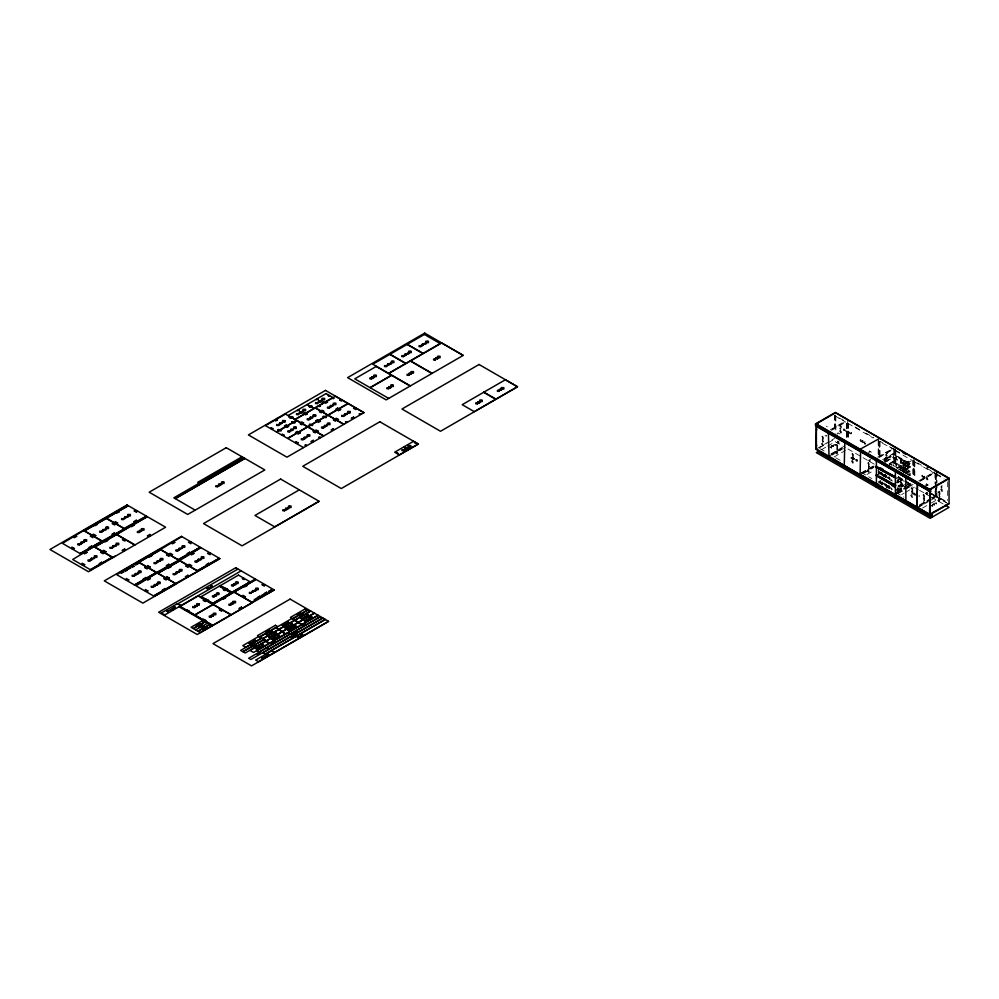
<?xml version="1.0" encoding="UTF-8"?>
<svg xmlns="http://www.w3.org/2000/svg" width="999" height="999" viewBox="0 0 999 999"><rect width="100%" height="100%" fill="white"/><g stroke="black" fill="none" stroke-linecap="round" stroke-linejoin="round"><path stroke-width="0.75" stroke-dasharray="5 3.75" d="M903.496 464.41L904.083 464.772M926.435 492.495L926.135 492.682M888.498 478.384L889.135 478.346M888.91 486.838L888.286 486.001M902.547 470.354L903.546 469.105M902.547 486.775L903.009 486.238M896.89 481.068L897.402 480.194M924.287 500.149L924.649 500.374M869.118 459.428L869.342 459.827M907.005 463.536L906.493 462.649M907.005 471.553L906.505 470.691M890.571 457.08L890.072 456.518M903.795 468.269C902.821 469.143 904.32 468.231 904.482 468.543L904.357 469.43M903.633 469.455L903.009 469.817M897.601 480.144L897.589 480.719M897.614 488.536L897.601 489.11M903.67 485.614L902.609 486.563M886.438 458.329C886.475 456.63 886.55 459.34 887.112 458.379M846.752 431.78L847.514 431.78M898.713 458.029L898.301 457.28M898.75 465.971L898.301 465.309M886.113 486.713L886.5 486.938M884.964 476.073L885.126 476.673L884.465 475.786M862.549 442.457L862.936 442.682M887.062 455.307L887.287 455.981M885.201 476.723L885.589 476.948M885.201 485.564L885.589 485.789M900.923 460.601L900.686 459.977L901.398 460.876M900.998 468.668L901.398 468.893M904.432 465.347L904.033 464.947M822.202 439.747L822.127 440.359M900.411 484.902L900.336 485.514M911.475 491.283L911.4 491.895M923.326 498.126L923.238 498.738M853.084 457.879L854.207 458.491L853.134 458.329M900.099 466.795L899.15 466.421M926.622 478.908L926.61 478.384M905.556 464.61L905.356 463.986M837.661 447.29L837.212 446.64L837.836 446.878M837.661 449.3L837.212 448.651M901.647 484.228L901.198 483.591M901.647 486.238L901.198 485.589M912.699 492.669L912.262 492.02M924.55 499.512L924.112 498.863M837.974 441.72L837.437 441.983M939.21 500.574L938.536 500.649M906.68 466.071L906.543 466.533M837.025 434.365L837.911 432.842L838.798 433.354M837.911 443.044L839.185 440.846M869.517 461.288L870.778 459.09M885.501 462.4L886.388 460.864L887.274 461.376M888.685 457.867L889.959 455.669L891.22 456.406L889.959 458.591L888.685 457.867L881.33 462.112M901.248 478.346L898.775 479.77L897.514 481.955L896.253 481.231M908.316 466.233L907.429 467.769L907.429 465.721M906.193 483.878L898.775 488.161L897.514 490.347L896.253 489.622M907.429 484.19L908.316 482.654L907.429 482.142M926.585 486.113L927.472 484.577L928.358 485.089M926.398 494.118L927.659 491.933M940.296 499.225L939.035 501.423L937.774 500.686L939.035 498.501L939.035 492.232M865.059 443.431L864.547 442.257M906.318 471.266L905.806 470.092M832.167 445.679L832.929 445.679M933.278 504.058L934.04 504.058M887.199 487.062L886.575 486.975M857.105 460.689L856.605 460.951M833.478 446.278L832.979 446.653M879.12 472.827L879.744 472.465M934.589 504.657L934.102 505.032M854.282 458.529L854.682 458.753M905.032 465.771L905.406 465.197L904.407 465.409L905.094 465.022M888.91 486.588L888.923 487.4L888.748 486.263M889.797 464.51L890.584 464.498M848.476 431.156L848.863 431.381M887.549 477.584L887.899 478.171M886.175 485.127L886.463 485.726M887.549 485.976L887.899 486.563M899.962 458.304L900.449 458.703M869.767 460.377L869.28 460.676M823.101 441.146L823.476 441.77M837.212 449.475L837.686 449.975M868.918 467.644L869.292 468.269M901.31 486.301L901.672 486.925M912.362 492.719L912.736 493.344M924.212 499.562L924.587 500.187M839.222 442.744L838.735 443.007M880.693 474.612L881.13 474.125L881.13 474.875M837.686 449.575L837.324 449.163M912.799 493.531L912.262 492.669M830.294 429.795L844.767 421.428M832.142 429.345L845.304 421.74M831.368 430.407L845.841 422.053M840.796 430.207L839.522 430.931L840.796 433.129L842.057 432.392L840.796 430.207L840.796 426.773M844.967 429.408L844.08 429.92L844.854 429.632M822.652 442.957L821.39 443.681L822.652 445.879L823.913 445.142L822.652 442.957L822.652 437.225M816.87 448.663L834.565 438.449M819.392 447.827L826.985 443.444M828.246 442.719L834.565 439.073M847.077 432.255L847.814 431.955M848.213 432.18L847.527 432.579L848.825 432.542M848.9 433.304L849.637 433.004M821.39 449.7L826.448 446.79M827.709 446.053L835.289 441.683L845.404 447.515M828.87 446.953L831.393 446.953L834.515 445.154M830.968 453.883L842.344 447.315M830.968 454.508L842.344 447.939M836.875 451.161L835.614 451.898L836.875 454.083L838.136 453.346L836.875 451.161L836.875 445.442M829.507 455.969L843.418 447.939M832.042 455.119L843.418 448.551M834.028 457.005L845.404 450.437M860.888 440.709L863.86 442.432L865.122 441.695M878.458 441.021L878.995 457.692M852.671 460.327L851.41 461.051L852.671 463.249L853.933 462.512L852.671 460.327L852.671 454.52M877.684 457.155L893.481 448.039M879.545 456.705L892.694 449.113M878.758 457.779L893.231 449.413M894.792 449.837L880.868 442.42M886.613 456.655L885.351 457.392L886.613 459.577L887.874 458.853L886.613 456.655L886.613 453.221M882.592 459.727L893.118 453.646L910.189 463.499L910.189 467.145L902.284 471.703M861.3 472.852L873.938 465.559M884.44 459.278L893.655 453.958L893.655 457.28L885.651 461.9M889.872 456.618L889.722 457.817M861.3 473.476L873.938 466.183M868.468 469.455L867.207 470.179L868.468 472.365L869.742 471.64L868.468 469.455L868.468 463.636M862.374 473.476L874.475 466.496M863.636 473.364L873.75 467.532M885.214 461.526L893.118 456.968L910.189 466.82L902.284 471.378M885.214 461.85L893.118 457.292L910.189 467.145M866.895 474.513L874.475 470.142M889.172 463.586L893.118 461.313L910.189 471.153L910.189 475.536L900.998 470.229M889.709 463.898L893.655 461.613L893.655 465.671M877.322 474.475L881.268 472.202M877.322 474.812L881.268 472.527M877.859 474.787L881.805 472.515M902.422 462.537L901.51 462.749M903.108 462.749L903.995 462.237L904.869 463.761M905.119 462.237L906.38 461.501L907.641 463.698L906.38 464.423L905.119 462.237L896.54 457.28M882.592 475.786L885.214 474.263M883.128 476.086L885.751 474.575M896.652 468.106L911.125 459.74M897.189 468.406L911.662 460.052M899.038 467.957L912.199 460.364M883.79 477.11L886.238 475.699M899.112 469.268L909.652 463.186L909.652 466.508L901.747 471.066M913.211 461.088L913.748 477.759M903.995 463.261L903.995 466.695L902.721 467.42L903.995 469.617M905.406 465.871L906.205 465.671M878.358 481.868L880.893 480.407M899.649 469.58L910.189 463.499M879.395 482.042L880.656 481.318L881.917 483.504L891.42 488.986M887.836 477.447L889.098 476.723L890.359 478.908L889.098 479.645L887.836 477.447L882.229 474.213M905.144 467.32L905.581 466.758L905.144 467.669M901.248 470.317L907.429 466.745M905.119 470.267L906.38 469.53L907.641 471.715L906.38 472.452L905.119 470.267L896.54 465.309M881.43 484.365L883.953 482.904M895.166 479.208L899.112 476.935M905.693 473.126L909.652 470.854L909.102 475.212L898.451 469.055M906.23 473.439L910.189 471.153M887.836 486.301L889.098 485.564L890.371 487.762L889.098 488.486L887.836 486.301L882.217 483.054M893.843 484.016L901.747 479.458M902.284 479.77L896.503 482.854M897.015 483.141L903.596 479.333M897.801 486.088L904.382 482.28M898.338 486.388L903.596 483.354M897.402 488.399L896.89 489.56M900.861 488.111L899.6 488.836L900.861 491.021L902.122 490.297L900.861 488.111L900.861 482.38M896.478 490.896L904.382 486.338M905.693 485.576L910.189 483.603L907.554 485.452M897.015 491.208L906.23 485.876M907.554 485.127L910.189 483.603M897.015 491.533L906.23 486.213M896.053 492.919L906.168 487.087M907.429 486.351L911.225 484.165M896.053 493.543L906.168 487.712M907.429 486.975L911.225 484.79M918.768 480.869L934.552 471.753M897.127 493.543L913.024 484.365M920.616 480.419L933.778 472.827M898.401 493.431L912.299 485.414M925.486 478.009L926.747 477.272L928.009 479.458L926.747 480.194L925.486 478.009L922.502 476.286M919.842 481.493L934.315 473.139M901.647 494.58L904.182 493.131M905.444 492.395L914.285 487.287M926.797 485.739L927.359 485.252M911.925 494.53L910.651 495.267L911.925 497.452L913.186 496.728L911.925 494.53L911.925 488.723M915.446 493.843L914.722 493.943M925.948 493.131L926.847 492.607L926.21 493.481L926.21 492.807M927.959 493.369L927.297 494.055M941.907 488.586L940.646 489.31L941.907 491.508L943.168 490.771L941.907 488.586L941.907 485.152M923.775 495.566L923.775 501.373L922.502 502.11L923.775 504.295M939.372 492.919L939.997 492.557M919.442 504.97L930.818 498.401M932.079 497.664L935.876 495.479L931.93 493.206M935.339 496.078L935.052 490.047M919.442 505.581L930.818 499.013M932.079 498.289L935.876 496.103M939.372 494.03L940.059 493.643M917.994 507.042L936.95 496.103L945.941 501.298M939.372 494.68L940.009 493.893L939.684 494.505M917.994 507.667L928.096 501.823M929.37 501.098L936.95 496.715L936.95 484.902M939.822 494.88L939.247 495.629M939.372 496.865L940.047 496.466M939.372 497.427L940.047 497.04M922.502 508.079L930.094 503.708M931.355 502.972L936.413 500.062M929.982 505.332L932.517 505.332L935.638 503.533M903.446 460.214L903.546 460.377M851.81 458.841L852.846 458.653M913.423 494.418L914.472 494.23M823.176 441.733L823.526 441.945M837.387 449.937L837.749 450.162M853.196 459.103L852.509 459.028M868.993 468.219L869.342 468.444M901.385 486.875L901.735 487.1M912.437 493.306L912.611 494.055L914.372 492.994L912.599 492.994M837.961 440.921L837.649 441.658M901.248 462.087L900.998 462.824M826.136 435.676L826.673 435.302M903.82 468.444L903.77 468.718M852.646 458.941L853.795 459.428L853.134 459.802L853.546 459.29M845.978 430.494L843.456 430.494L843.456 429.033L845.978 429.033L845.978 430.494L850.736 433.241M854.994 459.727L857.517 459.727L857.517 461.188L854.994 461.188L854.994 459.727L851.872 457.929M902.859 463.336L900.324 463.336L900.324 461.875L902.859 461.875L902.859 463.336L907.616 466.083M889.085 464.085L891.608 464.085L891.608 465.546M886.75 486.8L886.175 486.563M900.923 468.356L901.323 468.681M822.477 445.03L822.264 444.38L822.976 444.742M836.7 453.234L836.488 452.597L837.187 452.947M852.497 462.4L852.272 461.738L852.996 462.1M923.6 502.634L923.376 501.985L924.087 502.335M852.859 461.176L853.071 461.838L852.359 461.476M884.502 475.924L884.152 476.511M879.332 472.664L879.445 472.689M931.555 506.156L931.58 505.581M833.466 446.553L833.079 446.778M904.145 468.131L903.558 467.295L903.833 467.957M879.282 473.002L878.895 473.226M934.577 504.932L934.19 505.157M848.875 431.655L848.388 431.281M903.583 464.46L902.934 464.535M832.554 445.329L833.241 445.517M878.371 471.79L879.07 471.965M933.678 503.708L934.365 503.896M878.745 472.127L877.984 472.127M822.177 443.868L823.139 444.617M867.994 471.153L868.968 471.903M900.424 489.847L901.31 490.546M911.45 496.253L912.399 496.99M923.288 503.084L924.262 503.833M843.543 420.242L835.289 416.096L845.579 422.04M855.107 426.923L860.414 429.982M865.721 433.054L873.688 437.649M880.069 441.333L882.741 442.882M889.435 446.74L893.456 449.063M895.866 450.449L899.699 452.659M917.457 462.912L921.403 465.197M926.66 468.231L934.552 472.789M936.95 474.175L940.808 476.398M847.939 423.401L873.151 437.962M895.329 450.761L911.937 460.352M914.285 461.713L922.177 466.271M923.501 467.02L935.339 473.863M936.413 474.475L944.117 478.933M893.118 454.27L909.102 463.499L909.102 466.82L893.118 457.592L893.118 453.646M900.261 459.702L900.549 460.377M839.772 428.171L840.446 428.571M885.589 454.632L886.263 455.02M902.971 464.66L903.645 465.059M940.896 486.563L941.57 486.95M839.772 428.746L840.446 429.133M861.812 441.521L862.087 442.195M885.589 455.194L886.263 455.581M902.971 465.234L903.645 465.621M923.426 477.097L923.7 477.772M926.772 478.971L927.359 479.308L926.922 478.309L926.922 479.358M940.896 487.125L941.57 487.512M924.487 478.034L924.55 478.259M893.118 461.925L909.102 471.153L909.102 475.212M901.56 467.033L900.936 467.445M942.394 490.734L941.732 490.659M900.261 467.732L900.549 468.406M826.348 426.198L827.234 426.71M838.985 433.504L839.872 434.016M870.591 451.748L871.478 452.26M905.344 471.815L906.23 472.327M893.118 465.359L910.189 475.212M889.959 463.698L891.22 464.435M907.429 473.751L908.316 474.263M931.393 493.506L946.69 502.347M931.105 493.681L935.588 496.228L935.588 488.486M936.125 496.578L945.541 501.973M931.268 494.055L935.301 496.391L935.339 488.336M947.939 503.683L935.876 496.715L935.876 488.711M898.376 476.785L906.98 481.755M898.376 477.11L903.62 480.144M904.932 480.894L910.189 483.928M898.451 477.447L906.443 482.067M825.087 435.589L826.348 436.313M836.65 442.307L838.985 443.618M868.256 460.551L870.591 461.863M903.009 480.619L904.27 481.356M925.124 493.394L927.472 494.705M847.939 448.976L874.262 464.173M897.864 477.797L906.705 482.904M907.966 483.641L918.193 489.535M919.492 490.297L929.907 496.303M931.205 497.052L943.993 504.433M897.514 479.045L898.775 479.77M822.989 438.299L823.626 438.661M853.009 455.594L853.646 455.956M868.818 464.71L869.442 465.072M901.198 483.454L901.835 483.816M912.262 489.797L912.886 490.159M924.112 496.64L924.737 497.002M877.859 470.741L885.851 475.362M853.009 456.705L853.695 457.105M868.818 465.834L869.48 466.858L868.818 466.483M912.262 490.909L912.949 491.308M924.112 497.752L924.799 498.151M822.989 439.685L823.663 440.084M837.212 447.902L837.886 448.289M901.198 484.84L901.872 485.227M853.009 457.355L853.321 457.542M912.262 491.57L912.574 491.745M924.112 498.401L924.425 498.588M881.917 475.112L891.42 480.594M913.486 493.506L915.571 494.705M830.144 447.152L831.056 447.677M900.424 488.761L901.31 489.273L900.673 488.748M897.514 487.437L898.775 488.161M882.679 483.129L883.166 483.828M880.506 482.167L880.044 482.704M884.465 484.627L884.739 485.302M819.779 448.526L826.46 452.372M835.801 457.767L841.133 460.851M861.15 472.402L871.815 478.558M878.483 482.417L889.235 488.623M895.953 492.495L904.008 497.152M885.738 485.314L885.976 484.503L886.113 485.526M841.27 431.68L840.309 430.669L840.309 431.306M941.695 489.797L941.495 489.185L942.394 489.635M840.571 432.242L840.384 431.63L841.27 432.067M911.65 495.741L912.399 495.591M853.621 458.753L853.009 458.454L853.546 459.328M884.502 459.503L884.152 460.089M888.985 477.872L888.561 477.397L888.935 478.446M903.995 466.695L905.256 468.881M923.775 501.373L925.037 503.558M891.42 479.582L892.307 481.106M892.307 489.498L891.42 487.974L891.42 490.01M863.86 442.432L865.122 444.617M923.75 476.436L924.1 476.373M900.099 458.766L900.936 459.041M862.125 440.859L862.487 440.796M899.962 458.479L899.15 458.391M865.733 443.219L865.321 443.743M886.762 476.436L886.463 475.474L886.463 476.261M889.372 487L889.56 487.849M947.689 481.868L947.689 500.449M938.536 500.324L938.536 500.961M936.95 471.615L936.95 483.429M936.413 471.303L936.413 483.116M936.413 484.59L936.125 496.865L936.125 484.478M936.163 474.875L936.125 482.929M935.876 473.951L935.876 482.804M935.588 474.55L935.588 486.938M935.301 473.164L935.339 486.788M935.052 473.014L935.052 483.853M932.517 505.332L932.517 506.793M924.724 476.386L924.724 477.172M924.237 476.111L924.237 476.885M919.142 495.304L919.142 496.765M914.834 461.8L914.834 478.046M914.285 461.488L914.285 477.734M914.035 460.551L914.035 477.584M914.01 459.315L914.01 476.348M913.473 460.227L913.473 477.26M913.211 460.089L913.186 477.422M912.936 460.252L912.936 477.285M905.706 466.558L905.706 467.345M904.357 460.614L904.357 461.401M904.395 467.32L904.282 468.169M903.87 460.339L903.87 461.113M903.933 467.807L903.87 469.143M902.959 468.144L902.959 468.931M902.959 484.565L902.959 485.352M902.596 468.369L902.596 469.143M902.596 484.79L902.596 485.564M901.298 458.853L901.298 459.64M901.298 466.883L901.298 467.657M900.936 458.628L900.936 459.428M900.024 477.872L900.024 478.658M900.024 486.263L900.024 487.05M899.5 457.804L899.612 458.653M899.5 465.834L899.612 466.683M899.537 478.159L899.537 478.933M899.537 486.55L899.537 487.325M898.426 476.848L898.426 477.872M898.426 485.239L898.426 486.263M895.866 450.849L895.866 467.095M895.329 449.063L895.329 465.309M895.079 449.612L895.079 465.097M895.042 448.376L895.042 465.409M894.792 449.775L894.792 466.471M894.505 449.288L894.505 466.321M894.255 449.138L894.255 466.171M894.23 449.45L894.23 466.483M893.968 449.3L893.968 466.333M893.118 461.313L893.118 465.984M889.597 479.145L889.247 478.396M888.548 477.759L888.548 478.546M888.548 486.151L888.548 486.938M887.936 457.13L887.936 457.904M887.437 457.405L887.437 458.191M887.549 477.172L887.549 477.959M887.549 485.564L887.549 486.351M886.463 484.328L886.463 485.114M886.113 476.348L886.113 477.135M885.738 476.148L885.738 476.923M885.251 474.787L885.251 475.561M885.251 483.628L885.251 484.415M884.877 458.891L884.877 459.677M884.764 474.5L884.739 476.448M884.764 483.354L884.764 484.128M884.502 459.103L884.502 459.89M884.502 475.524L884.502 476.311M883.166 474.65L883.166 475.437M882.679 474.375L882.679 475.149M882.679 482.767L882.679 483.553M880.069 441.733L880.069 457.979M879.532 441.421L879.532 457.667M879.282 442.033L879.282 457.517M879.245 442.345L879.245 457.829M878.708 440.159L878.708 457.192M878.421 440.322L878.421 457.355M878.396 470.429L878.396 474.475M878.171 440.184L878.171 457.217M863.099 440.809L863.099 441.595M862.612 440.534L862.612 441.308M848.476 423.489L848.476 439.735M847.939 423.176L847.939 439.423M847.651 422.552L847.651 439.585M847.389 422.864L847.389 439.448M847.115 423.464L847.115 438.948M846.852 423.326L846.827 439.11M846.578 423.489L846.578 438.973M835.826 416.183L835.826 433.903M835.289 415.097L835.289 432.13M835.014 415.259L835.014 432.292M834.752 415.109L834.752 432.142M831.393 446.953L831.393 448.414M846.827 431.456L845.841 431.568L846.827 431.456M938.623 499.562L939.535 499.263L938.623 499.562M906.293 463.086L905.856 462.162L906.293 463.086M868.069 470.029L868.893 470.941L868.069 470.029M836.5 451.76L837.299 452.684L836.5 451.76M869.517 451.086L868.631 452.609L870.404 451.585L869.517 451.086M885.314 460.202L884.427 461.738L886.2 460.714L885.314 460.202M904.27 471.153L903.383 472.677L905.156 471.665L904.27 471.153M926.398 483.916L925.511 485.452L927.284 484.428L926.398 483.916M939.035 491.221L938.148 492.744L939.922 491.733L939.035 491.221M845.092 430.144L845.092 430.144M855.956 460.452L856.393 459.99L855.956 460.452M832.242 446.004L831.255 445.891L832.242 446.004M933.366 504.383L932.367 504.27L933.366 504.383M881.13 482.529L881.13 483.266L881.13 482.529M914.547 494.905L915.409 495.005L914.547 494.905M822.652 436.201L821.765 436.713L823.538 437.737L822.652 436.201M840.796 425.749L839.909 426.261L841.67 427.285L840.796 425.749M851.623 432.729L849.849 433.753L851.623 433.753L851.623 432.729M836.875 444.418L835.988 444.93L837.761 445.954L836.875 444.418M860.888 439.685L860.002 440.197L860.888 441.733L860.888 439.685M852.671 453.496L851.785 454.008L853.558 455.032L852.671 453.496M852.759 457.417L850.986 458.441L850.986 457.417L852.759 457.417M868.468 462.612L867.582 463.124L869.355 464.148L868.468 462.612M886.613 452.197L885.726 452.709L887.499 453.733L886.613 452.197M896.54 456.256L895.653 456.768L896.54 458.304L896.54 456.256M896.54 464.285L895.653 464.797L896.54 466.333L896.54 464.285M882.229 473.189L881.343 473.701L882.229 475.237L882.229 473.189M908.503 465.571L906.73 466.595L908.503 466.595L908.503 465.571M882.217 482.03L881.343 482.542L882.217 484.078L882.217 482.03M900.861 481.356L899.974 481.868L901.747 482.892L900.861 481.356M922.502 475.262L921.615 475.774L922.502 477.31L922.502 475.262M911.925 487.699L911.038 488.211L912.811 489.235L911.925 487.699M923.775 494.542L922.889 495.054L924.649 496.078L923.775 494.542M835.401 444.642L833.628 444.642L835.401 445.666L835.401 444.642M898.601 481.131L896.827 481.131L898.601 482.155L898.601 481.131M936.513 503.021L934.752 503.021L936.513 504.045L936.513 503.021"/><path stroke-width="1.5" d="M107.318 527.984L106.394 527.759M108.017 527.584L107.093 527.36M140.522 571.578L139.598 571.353M159.628 582.604L158.691 582.38M198.139 604.645L197.215 604.42M215.347 613.761L214.448 613.548M218.519 593.531L217.595 593.306M222.877 482.829L221.965 482.604M257.705 588.736L256.793 588.511M404.77 449.987L404.133 449.825M409.677 446.441L408.778 446.228M427.26 342.095L426.336 341.87M503.359 388.087L502.422 387.862M284.303 624.737L285.414 624.35M292.257 628.646L291.471 628.783M281.268 423.326L282.005 423.339M292.382 429.782L293.107 429.782M311.825 417.632L312.562 417.644M305.919 437.55L306.643 437.562M332.005 405.994L332.729 405.994M326.099 425.911L326.823 425.924M346.341 414.223L347.065 414.235M273.264 639.372L274.001 639.198M372.003 378.184L372.739 378.196M289.835 629.907L290.322 629.807M389.023 388.012L389.747 388.024M409.203 374.588L410.352 374.313M477.859 403.121L478.596 403.134M91.384 559.927L90.335 560.214M154.583 586.188L153.871 586.126M171.391 609.727L170.717 609.914M304.67 438.648L303.946 438.573M252.16 642.357L251.935 642.507M257.929 648.463L257.48 648.875M283.966 625.224L283.766 625.312M288.286 626.698L287.188 627.01M299.35 636.875L298.676 637.05M823.388 429.195L824.2 429.458M293.269 636.713L293.294 636.575M82.929 542.732L82.218 542.669M104.77 530.119L104.058 530.057M93.182 558.878L92.47 558.816M126.661 517.494L125.936 517.432M137.275 574.113L136.563 574.05M159.128 561.5L158.416 561.438M181.044 548.851L180.332 548.788M254.583 646.653L254.683 646.665M275.1 638.349L274.388 638.648M293.369 636.163L294.33 636.388M80.694 544.068L79.995 544.03M102.61 531.406L101.823 531.356L102.335 531.78M140.622 531.568L139.885 531.443M218.956 485.801L218.257 485.764M220.779 484.752L219.992 484.69M176.061 573.813L175.362 573.788M197.914 561.201L197.215 561.176M281.393 423.651L280.694 423.613M302.272 412.162L301.486 412.1M292.495 430.094L291.795 430.07M195.991 606.63L195.255 606.505M215.709 595.866L215.01 595.829M332.118 406.306L331.431 406.281M324.475 427.235L323.776 427.197M212.55 616.096L211.85 616.058M285.252 509.852L285.926 509.827M232.218 604.158L231.518 604.12M372.452 377.884L373.127 377.859M405.094 355.607L404.308 355.544M390.122 387.812L389.473 387.699M422.352 345.642L421.665 345.604M306.368 620.541L305.894 620.804M80.894 542.532L81.056 542.432M102.772 529.895L102.947 529.795M91.146 558.666L91.633 558.291M124.65 517.257L124.825 517.17M113.024 546.028L113.511 545.654M139.336 530.844L139.823 530.469M135.24 573.913L135.414 573.813M157.118 561.276L157.293 561.176M218.631 484.565L219.118 484.19M154.345 584.939L154.833 584.565M179.008 548.638L179.171 548.538M176.224 572.302L176.711 571.928M279.583 423.276L279.757 423.176M198.102 559.665L198.601 559.29M299.65 412.287L300.362 412.088L299.638 411.988M290.721 429.707L291.209 429.333M318.731 401.236L319.23 400.861M310.14 417.582L310.627 417.207M194.705 605.906L194.88 605.806M304.183 437.562L304.895 437.375L304.171 437.262M330.344 405.919L330.844 405.532M214.385 595.204L214.872 594.83M324.438 425.836L324.925 425.462M211.176 615.509L211.888 615.309L211.151 615.209M233.479 584.178L233.966 583.803M344.643 414.173L345.142 413.798M285.614 508.653L286.114 508.279M371.778 377.285L372.265 376.91M230.894 603.496L231.056 603.396M387.887 364.111L388.062 364.023M405.157 354.146L405.332 354.046M252.46 591.046L252.622 590.946M388.786 387.113L388.998 387.225M422.427 344.18L422.602 344.081M408.966 373.688L409.453 373.314M435.464 358.391L435.951 358.017M405.107 448.376L405.282 448.276M477.634 402.222L477.797 402.135M499.288 389.722L499.463 389.622M300.499 636.251L299.9 636.6M156.831 584.977L157.018 585.077M178.671 572.365L178.858 572.464M200.599 559.702L200.774 559.815M172.477 608.891L173.589 608.416M274.4 634.715L274.775 634.44M286.288 623.676L287.175 623.289M293.506 627.884L294.068 627.609L293.344 627.809M260.264 652.996L257.305 654.507M300.437 613.049L299.75 613.099M291.745 624.425L290.909 624.25M209.315 587.749L209.016 588.236M299.463 414.011L299.063 413.711M262.887 645.354L262.537 645.067M318.456 402.46L318.818 402.609M389.585 364.21L389.847 364.335M424.125 344.268L424.488 344.405M270.167 632.979L270.354 633.054M209.365 587.986L209.078 587.949M332.542 405.756L332.917 405.956M215.097 595.879L216.596 595.591L215.235 595.953M298.376 614.285L298.089 614.56M816.658 429.183L816.658 430.094M816.658 445.054L816.658 445.966M929.769 495.404L929.769 494.493M929.769 511.276L929.769 510.364M301.186 412.287L301.923 412.575M320.217 401.298L320.954 401.586M217.869 485.926L218.606 486.213M219.693 484.877L220.429 485.164M284.865 510.002L285.602 510.302M286.688 508.953L287.163 509.215M406.568 448.439L407.28 448.726M259.103 647.689L258.316 647.926M127.385 505.294L105.707 517.807L124.101 528.421L146.279 516.208M84.303 530.756L106.044 518.531L84.578 530.919M106.181 518.119L127.922 505.894L106.468 518.281M277.585 424.937L282.617 422.04L285.152 422.04L285.152 420.579L282.617 420.579L282.617 422.04M322.24 399.175L323.426 399.288M283.778 421.915L283.541 421.203M284.977 421.228L283.866 420.766M297.402 414.061L303.022 410.814L305.557 410.814L305.557 409.365L303.022 409.365L303.022 410.814M316.446 403.072L322.065 399.825L324.588 399.825L324.588 398.376L322.065 398.376L322.065 399.825M280.532 423.988L280.22 423.813M305.394 410.015L304.27 409.553M317.557 402.822L318.406 402.909M324.425 399.026L323.301 398.564M321.428 401.311L320.517 401.111M385.452 366.046L391.371 362.625L393.906 362.625L393.906 361.163L391.371 361.163L391.371 362.625M402.722 356.069L408.641 352.647L411.163 352.647L411.163 351.198L408.641 351.198L408.641 352.647M419.98 346.104L425.911 342.682L428.434 342.682L428.434 341.221L425.911 341.221L425.911 342.682M106.119 527.922L107.368 527.197M410.502 352.135L410.252 351.411M78.696 544.318L84.116 541.183L86.651 541.183L86.651 539.722L84.116 539.722L84.116 541.183M100.612 531.655L105.969 528.571L108.491 528.571L108.491 527.11L105.969 527.11L105.969 528.571M122.502 519.018L127.847 515.934L130.37 515.934L130.37 514.473L127.847 514.473L127.847 515.934M81.631 543.369L81.331 543.181M374.687 375.574L375.861 375.686M370.804 378.359L373.788 376.648L376.311 376.648L376.311 375.187L373.788 375.187L373.788 376.648M241.92 456.843L197.677 482.392L198.938 483.116L243.182 457.579M308.142 419.243L313.174 416.346L315.709 416.346L315.709 414.885L313.174 414.885L313.174 416.346M328.384 407.555L333.341 404.695L335.876 404.695L335.876 403.234L333.341 403.234L333.341 404.695M220.067 470.192L220.667 470.054M294.181 428.009L294.955 428.296L294.068 427.772M315.547 415.534L314.423 415.072M335.027 404.283L333.903 403.821M288.761 431.356L293.718 428.484L296.253 428.484L296.253 427.023L293.718 427.023L293.718 428.484M311.089 418.306L310.776 418.119M243.381 457.692L173.863 497.827L175.125 498.563L244.643 458.429M296.054 427.659L295.017 427.235M208.704 478.446L209.503 477.984M80.02 553.546L101.761 541.321L80.307 553.708M244.855 458.541L175.337 498.676L195.08 510.077M146.491 516.321L115.959 533.941L134.853 544.855M94.555 546.89L116.296 534.665L94.843 547.052M116.471 534.24L146.99 516.608M116.746 534.403L147.278 516.783M412.088 372.19L412.874 372.477L411.963 371.965M407.992 374.775L410.976 373.052L413.499 373.052L413.499 371.591L410.976 371.591L410.976 373.052M434.49 359.478L437.475 357.754L439.997 357.754L439.997 356.293L437.475 356.293L437.475 357.754M438.636 357.642L438.386 356.905M216.771 486.163L221.528 483.416L224.051 483.416L224.051 481.955L221.528 481.955L221.528 483.416M391.658 385.402L392.882 385.527M88.948 560.451L94.368 557.317L96.903 557.317L96.903 555.856L94.368 555.856L94.368 557.317M95.492 556.455L96.266 556.743L95.367 556.231M110.864 547.789L116.221 544.705L118.744 544.705L118.744 543.244L116.221 543.244L116.221 544.705M116.683 544.23L118.119 544.105L117.27 543.618M138.287 531.967L141.408 530.157L143.943 530.157L143.943 528.696L141.408 528.696L141.408 530.157M223.389 482.904L223.139 482.167M387.824 388.186L390.796 386.476L393.331 386.476L393.331 385.015L390.796 385.015L390.796 386.476M95.504 557.192L95.267 556.505M91.883 559.502L91.583 559.328M302.235 439.173L307.267 436.263L309.79 436.263L309.79 434.802L307.267 434.802L307.267 436.263M322.477 427.485L327.435 424.625L329.97 424.625L329.97 423.164L327.435 423.164L327.435 424.625M342.645 415.834L347.677 412.937L350.212 412.937L350.212 411.476L347.677 411.476L347.677 412.937M305.17 438.224L304.87 438.049M345.592 414.885L345.279 414.71M350.062 412.125L348.913 411.663M90.272 569.68L112.013 557.454L90.559 569.842M181.731 536.675L160.564 549.475L178.958 560.102L200.637 547.577M138.649 562.125L160.389 549.912L138.936 562.3M161.189 558.878L162.4 559.003M133.042 575.686L138.474 572.564L140.996 572.564L140.996 571.103L138.474 571.103L138.474 572.564M154.97 563.036L160.315 559.952L162.837 559.952L162.837 558.491L160.315 558.491L160.315 559.952M176.811 550.424L182.23 547.29L184.765 547.29L184.765 545.829L182.23 545.829L182.23 547.29M135.989 574.737L135.677 574.562M179.745 549.475L179.445 549.3M134.365 584.927L156.106 572.702L134.653 585.089M178.134 559.652L199.875 547.44L178.421 559.827M299.2 489.922L254.97 515.459L274.713 526.86L318.956 501.323M200.836 547.702L179.67 560.501L198.052 571.128L219.73 558.603M157.755 573.164L179.495 560.938L158.029 573.326M202.223 557.255L203.421 557.367M289.648 506.63L290.422 506.918L289.535 506.406M283.753 510.239L288.524 507.492L291.046 507.492L291.046 506.031L288.524 506.031L288.524 507.492M152.148 586.725L157.567 583.591L160.102 583.591L160.102 582.13L157.567 582.13L157.567 583.591M174.063 574.063L179.42 570.978L181.943 570.978L181.943 569.517L179.42 569.517L179.42 570.978M195.916 561.45L201.336 558.316L203.858 558.316L203.858 556.868L201.336 556.868L201.336 558.316M181.094 570.566L179.97 570.104M202.51 558.204L202.26 557.479M155.082 585.776L154.783 585.589M198.851 560.501L198.539 560.327M480.531 400.512L481.718 400.636M501.473 388.411L502.684 388.536M476.66 403.309L479.645 401.586L482.167 401.586L482.167 400.124L479.645 400.124L479.645 401.586M498.326 390.796L501.298 389.073L503.833 389.073L503.833 387.624L501.298 387.624L501.298 389.073M481.318 401.173L480.194 400.711M479.582 402.435L478.633 402.997M402.872 450.174L408.354 447.003L410.826 447.003L410.826 445.579L408.354 445.579L408.354 447.003M406.868 448.076L407.742 448.451M410.676 446.216L409.578 445.766M153.471 595.953L175.212 583.728L153.759 596.116M197.24 570.691L218.968 558.466L197.515 570.854M237.899 569.105L177.859 603.758L181.019 605.581L241.059 570.928M167.532 611.388L173.614 607.879L175.237 607.879L175.237 606.942L173.614 606.942L173.614 607.879M173.913 607.567L174.788 607.205L173.838 607.417M207.23 588.636L212.238 586.65L212.238 585.739L210.677 585.739L210.677 586.65M208.916 588.124L208.379 588.211M193.669 607.03L196.791 605.219L199.313 605.219L199.313 603.771L196.791 603.771L196.791 605.219M236.513 582.429L237.625 582.529M236.014 583.016L236.813 583.304L235.901 582.779M213.336 596.328L216.458 594.53L218.981 594.53L218.981 593.069L216.458 593.069L216.458 594.53M232.442 585.302L235.564 583.491L238.087 583.491L238.087 582.042L235.564 582.042L235.564 583.491M255.182 579.083L233.504 591.595L251.898 602.21L274.088 589.984M212.762 604.158L233.816 592.007M233.978 591.908L255.719 579.682L234.266 592.07M213.049 604.32L234.091 592.17M234.066 601.96L234.865 602.26L233.941 601.723M229.845 604.62L232.967 602.822L235.502 602.822L235.502 601.361L232.967 601.361L232.967 602.822M250.299 592.807L255.644 589.722L258.179 589.722L258.179 588.261L255.644 588.261L255.644 589.722M210.177 616.558L213.299 614.76L215.821 614.76L215.821 613.299L213.299 613.299L213.299 614.76M257.33 589.31L256.206 588.848M196.366 625.461L199.788 623.488L198.926 623.988M198.726 626.823L202.148 624.85L201.286 625.337M201.236 628.084L204.345 626.298L203.484 626.798M203.584 629.445L206.693 627.659L205.831 628.146M265.971 631.98L269.38 630.007L268.531 630.506M297.44 614.61L300.549 612.824L299.688 613.324M249.525 643.431L255.269 640.871L255.269 640.109L253.958 640.109L253.958 640.871M266.658 634.727L272.39 632.167L272.39 631.405L271.091 631.405L271.091 632.167M282.729 625.436L288.511 622.852L288.511 622.102L287.213 622.102L287.213 622.852M288.174 622.589L288.049 622.215M299.638 616.058L303.059 614.085L302.197 614.585M250.674 645.866L253.571 644.018M310.726 611.138L294.917 620.267L298.401 622.265L314.198 613.149M306.918 615.009L307.68 615.084M269.268 637.1L274.812 633.903L276.436 633.903L276.436 632.966L274.812 632.966L274.812 633.903M285.289 627.847L290.796 624.675L292.42 624.675L292.42 623.738L290.796 623.738L290.796 624.675M301.298 618.606L306.805 615.434L308.416 615.434L308.416 614.497L306.805 614.497L306.805 615.434M276.011 633.566L275.849 633.104M291.983 624.35L291.833 623.875M253.184 647.14L256.293 645.342L255.432 645.841M270.766 637.15L269.967 636.95M273.177 635.589L272.352 635.576M289.161 626.361L288.324 626.348M314.398 613.261L298.414 622.502L301.885 624.5L317.882 615.272M274.625 637.924L275.05 637.837M290.821 628.583L291.246 628.483M256.368 648.801L261.925 645.591L263.536 645.591L263.536 644.655L261.925 644.655L261.925 645.591M272.502 639.485L277.997 636.313L279.62 636.313L279.62 635.376L277.997 635.376L277.997 636.313M288.399 630.307L294.493 626.798L296.104 626.798L296.104 625.861L294.493 625.861L294.493 626.798M304.882 620.791L310.389 617.607L312 617.607L312 616.683L310.389 616.683L310.389 617.607M278.746 636.238L278.584 635.776M279.183 635.976L279.033 635.514M295.679 626.435L295.529 625.998M311.139 617.544L310.976 617.07M260.289 647.29L259.453 647.265M276.361 638.011L275.537 637.986M292.857 628.483L292.02 628.471M318.082 615.396L287.562 633.016L289.71 634.253L320.229 616.633M271.603 643.468L275.025 641.495L274.163 641.995M302.497 625.636L305.594 623.838L304.745 624.338M320.442 616.758L266.721 647.764L268.931 649.038L322.652 618.031M292.47 634.178L297.215 631.43L296.303 631.955M322.852 618.144L262.812 652.809L265.035 654.083L325.075 619.43M291.733 637.387L296.466 634.665L295.554 635.189M325.274 619.542L271.553 650.561L274.713 652.384L328.434 621.366M297.764 637.25L302.772 635.264L302.772 634.353L301.211 634.353L301.211 635.264M262.225 657.966L268.444 655.132L268.444 654.382L267.145 654.382L267.145 655.132M302.197 635.014L301.548 634.74M265.821 656.493L265.147 656.48M930.631 489.235L930.631 491.795L815.546 425.349L815.546 423.888L835.289 412.487L949.05 478.159L949.05 503.708L930.094 514.647L917.994 507.667M835.289 412.924L815.546 424.325L929.295 490.01L949.05 478.608L835.289 412.487M817.944 423.564L816.87 423.564M815.546 425.349L830.669 433.641M930.057 514.635L815.833 449.3L816.37 425.824L816.37 448.988L827.684 455.532M820.029 427.759L820.978 427.21M847.651 421.004L848.476 420.529M828.408 433.391L829.008 456.293M818.855 451.161L816.333 452.622L930.094 518.306L949.05 507.355L945.254 505.169M843.106 439.985L842.157 440.534L841.208 438.886M844.804 442.245L844.267 465.721M852.11 445.192L851.173 445.741L850.224 444.105M860.164 450.674L859.777 449.425L879.532 438.461M860.601 451.361L860.064 474.85L828.433 455.969M876.398 460.489L876.398 483.653M860.576 478.171L863.099 476.71M895.366 471.428L895.366 494.605M876.373 487.287L878.895 485.826M895.866 477.235L875.861 466.271L894.605 476.511M895.304 477.797L875.861 467.195L893.955 477.023M905.818 478.096L905.881 501.298M894.792 485.264L895.866 485.264L878.895 476.086M927.209 467.27L928.158 466.72M909.015 478.046L908.079 478.596L907.129 476.96M917.419 484.165L916.882 507.642L917.482 507.38L885.851 489.11M917.482 484.203L916.945 507.679M895.329 498.239L897.864 496.778M815.546 423.888L929.295 489.572L949.05 478.159M815.921 423.676L929.682 489.348L929.295 491.021L929.295 489.572M930.057 491.471L929.52 514.947M930.631 491.795L815.833 426.136M917.457 511.001L919.979 509.54M932.079 512.887L949.05 503.708M125.674 517.432L125.612 517.807M136.301 574.063L136.239 574.437M302.572 614.522L302.909 614.26M347.252 414.185L346.878 413.998M312.749 417.607L312.375 417.407M327.01 425.874L326.636 425.686M282.193 423.289L281.818 423.101M293.294 429.745L292.919 429.545M306.83 437.525L306.468 437.325M427.609 342.07L426.935 341.633L427.609 341.496M409.64 352.447L408.978 352.01L409.64 351.873M393.069 362.013L392.395 361.576L393.082 361.438M392.37 362.412L391.695 361.975L392.37 361.838M335.052 404.083L334.39 403.646L335.052 403.509M314.173 416.133L313.511 415.696L314.173 415.559M329.146 424.001L328.484 423.564L329.146 423.426M308.104 435.414L308.778 435.864L308.092 436.001M308.966 435.651L308.291 435.214L308.966 435.077M183.229 547.09L182.567 546.653L183.242 546.503M139.311 571.715L139.972 572.152L139.298 572.302M211.276 586.513L211.288 585.963M307.892 615.047L307.892 614.672M311.476 617.22L311.476 616.845M263.012 645.204L263.012 644.83M407.117 354.37L406.855 354.233M405.082 449.7L404.845 449.575M81.943 542.682L81.893 543.056M254.795 640.222L254.245 640.421M439.123 356.531L438.511 356.68L439.597 356.818M411.913 372.265L412.35 372.54M303.971 410.015L303.359 410.152L304.445 410.289M129.495 514.71L129.97 515.009M128.796 515.122L128.172 515.259L129.271 515.409M143.069 528.946L143.531 529.22M183.891 546.078L183.267 546.216L184.365 546.366M85.764 539.959L85.14 540.097L86.251 540.247M161.276 559.128L160.639 559.265L161.751 559.415M181.069 569.755L180.457 569.892L181.543 570.042M217.407 593.706L217.882 593.993M198.439 604.008L197.814 604.145L198.913 604.295M275.424 633.378L275.724 633.566M422.44 343.893L422.827 343.668M435.477 358.117L435.864 357.892M405.169 353.871L405.557 353.646M387.899 363.836L388.286 363.611M499.3 389.448L499.687 389.223M408.978 373.414L409.365 373.189M371.79 377.01L372.177 376.785M477.647 401.948L478.034 401.723M388.798 386.838L389.185 386.613M318.743 400.949L319.131 400.736M330.357 405.631L330.744 405.407M344.655 413.886L345.042 413.661M310.152 417.307L310.539 417.082M324.45 425.562L324.837 425.337M405.119 448.101L405.507 447.889M279.595 422.989L279.982 422.764M290.734 429.42L291.121 429.195M218.644 484.29L219.031 484.065M285.627 508.379L286.014 508.154M124.663 516.982L125.05 516.758M139.336 530.569L139.735 530.344M102.785 529.62L103.172 529.395M179.008 548.364L179.408 548.139M198.114 559.39L198.501 559.165M113.037 545.754L113.424 545.529M80.894 542.257L81.281 542.032M157.13 561.001L157.517 560.776M233.491 583.903L233.878 583.678M176.236 572.027L176.623 571.803M252.472 590.771L252.859 590.546M91.159 558.391L91.546 558.166M135.252 573.626L135.639 573.401M214.385 594.929L214.773 594.705M154.345 584.665L154.745 584.44M230.906 603.221L231.293 602.996M194.718 605.631L195.105 605.406M421.253 345.741L421.94 345.929M403.983 355.719L404.67 355.894M386.713 365.684L387.412 365.859M139.56 531.605L140.247 531.78M233.704 584.939L234.403 585.114M214.61 595.966L215.297 596.141M231.119 604.258L231.805 604.432M194.93 606.668L195.629 606.843M211.451 616.196L212.138 616.383M300.312 615.834L300.961 615.696M254.458 591.083L253.746 591.221M387.038 365.522L387.799 365.522M345.679 414.485L346.441 414.485M311.176 417.894L311.925 417.894M325.437 426.173L326.186 426.173M286.988 508.778L287.749 508.778M178.022 550.112L178.784 550.124M153.359 586.413L154.121 586.413M902.959 452.609L905.594 454.133M833.353 435.189L901.61 474.6M904.282 476.148L929.682 490.809M880.519 467.932L883.191 469.48M880.456 477.147L889.897 482.604M892.606 484.165L895.304 485.714L875.861 475.124M892.082 485.626L894.605 487.087M861.113 474.825L883.291 487.637M819.779 452.172L829.12 457.567M831.792 459.103L863.81 477.597M866.483 479.133L875.823 484.527M878.483 486.063L881.18 487.612M883.865 489.16L899.974 498.476M902.659 500.024L932.204 517.082L932.204 513.436M817.919 451.71L931.667 517.395L931.667 513.736M463.049 355.369L441.595 342.982L410.564 360.901L432.018 373.289M425.487 343.319L426.173 343.706M425 343.594L425.686 343.993M500.886 389.71L501.56 390.109M500.399 389.997L501.073 390.384M437.05 358.391L437.737 358.778M436.563 358.666L437.237 359.066M408.229 353.284L408.903 353.683M407.729 353.571L408.416 353.958M431.805 373.414L410.352 361.026L388.798 373.464L410.264 385.851M479.22 402.222L479.895 402.609M478.733 402.497L479.408 402.897M410.552 373.688L411.238 374.076M410.065 373.963L410.751 374.363M390.959 363.261L391.633 363.648M390.459 363.536L391.146 363.936M410.052 385.964L391.658 375.349L370.204 387.737L388.599 398.351M373.364 377.285L374.038 377.672M390.384 387.1L391.059 387.5M372.877 377.56L373.551 377.959M389.897 387.387L390.572 387.774M363.823 412.662L348.151 403.608L328.147 415.159L343.818 424.213M407.954 447.627L408.616 448.014L407.355 447.977M406.168 448.651L406.83 449.038M321.641 400.462L322.327 400.861L321.029 400.824M405.694 448.926L406.356 449.313M330.694 406.63L331.368 407.018M344.717 415.035L345.404 415.434M344.368 415.234L345.055 415.234M319.817 401.511L320.504 401.91M329.483 407.317L330.12 407.679M343.743 415.596L344.38 415.959M319.33 401.798L320.005 402.185M343.619 424.325L327.947 415.284L307.942 426.823L323.614 435.876M302.61 411.451L303.284 411.85L301.985 411.813M300.786 412.512L301.461 412.899M324.775 426.548L325.462 426.935M300.299 412.787L300.974 413.186M310.214 418.444L310.889 418.843M309.865 418.656L310.539 418.643M309.24 419.006L309.865 419.368M323.576 427.247L324.2 427.609M323.414 435.989L307.742 426.948L287.737 438.499L303.409 447.54M291.059 430.419L291.745 430.806M279.658 424.138L280.332 424.538M304.295 438.374L304.982 438.761M278.684 424.7L279.308 425.062M289.86 431.106L290.484 431.468M303.334 438.936L303.958 439.285M286.288 509.178L286.963 509.565L285.664 509.527M219.293 485.089L219.98 485.489L218.681 485.452M127.435 516.57L128.109 516.958M181.818 547.927L182.492 548.314M200.924 558.953L201.598 559.353M255.232 590.359L255.906 590.746M126.935 516.858L127.622 517.245M181.331 548.214L182.005 548.601M200.424 559.24L201.111 559.627M254.745 590.634L255.419 591.033M199.425 559.815L200.112 559.802M124.8 518.094L125.474 518.481M252.597 591.87L253.271 592.27M178.883 549.625L179.558 550.024M197.977 560.651L198.664 561.051M178.534 549.825L179.208 549.812M197.627 560.851L198.314 560.851M123.601 518.781L124.226 519.143M177.909 550.187L178.534 550.549M197.015 561.213L197.64 561.575M220.379 585.589L231.943 592.257M220.092 585.751L231.656 592.419M134.653 544.967L115.759 534.065L94.081 546.578L112.475 557.192L115.16 556.231M105.544 529.208L106.219 529.595M159.902 560.589L160.577 560.976M178.996 571.615L179.683 572.002M105.057 529.482L105.732 529.882M159.403 560.864L160.09 561.251M178.509 571.89L179.183 572.29M177.51 572.464L178.197 572.452M102.922 530.719L103.596 531.106M157.268 562.1L157.942 562.487M176.373 573.126L177.048 573.513M156.069 562.799L156.693 563.161M175.162 573.826L175.799 574.188M116.583 544.018L117.233 543.918M115.797 545.342L116.483 545.729M115.31 545.629L115.984 546.016M114.311 546.203L114.997 546.191M201.274 596.615L212.849 603.284M200.999 596.778L212.562 603.458M113.174 546.853L113.849 547.252M111.963 547.552L112.6 547.914M112.775 557.604L93.869 546.69L72.702 559.502L91.096 570.117M83.704 541.82L84.378 542.207M138.049 573.201L138.724 573.588M157.155 584.228L157.83 584.615M83.217 542.095L83.891 542.494M137.562 573.476L138.237 573.863M156.668 584.502L157.343 584.902M155.669 585.077L156.356 585.064M80.757 543.518L81.443 543.906M135.115 574.887L135.802 575.287M154.221 585.926L154.895 586.313M80.407 543.718L81.094 543.706M134.765 575.099L135.439 575.087M79.795 544.068L80.42 544.43M134.141 575.449L134.778 575.811M153.247 586.475L153.871 586.838M180.032 606.393L194.755 614.897M194.955 615.022L212.849 625.349M179.745 606.568L194.468 615.059M194.68 615.184L212.562 625.511M207.143 623.201L204.995 621.965L193.431 628.633L195.579 629.882L207.342 623.314L209.49 624.562L197.927 631.243L195.779 629.994M93.956 557.954L94.63 558.341M93.469 558.241L94.143 558.628M91.021 559.652L91.696 560.039M90.047 560.202L90.672 560.564M893.206 469.018L893.593 469.705L893.593 468.781M234.79 584.777L234.203 584.852M135.015 575.387L134.44 575.461M930.094 489.547L930.094 514.647M895.329 484.952L895.329 487.512M877.946 483.941L877.946 486.376M876.373 458.541L876.373 461.088M846.353 442.082L845.853 441.958M278.109 429.645L279.658 429.77L278.197 429.533M279.62 430.519L281.156 430.631L279.62 430.519M291.858 421.715L293.394 421.828L291.858 421.715M293.356 422.577L294.905 422.689L293.356 422.577M309.465 424.413L311.001 424.525L309.465 424.413M305.132 445.242L306.668 445.367L305.207 445.142M310.964 425.274L312.5 425.399L310.964 425.274M318.456 406.268L319.992 406.381L318.456 406.268M323.201 416.471L324.75 416.595L323.201 416.471M318.881 437.312L320.417 437.425L318.881 437.312M324.712 417.345L326.248 417.457L324.712 417.345M332.192 398.326L333.728 398.451L332.192 398.326M345.542 421.915L347.09 422.028L345.542 421.915M359.29 413.973L360.826 414.098L359.29 413.973M142.495 529.47L141.746 529.532L142.495 529.47M214.385 614.073L213.624 614.123L214.385 614.073M328.521 423.938L327.772 423.988L328.521 423.938M289.573 506.83L288.873 506.88L289.573 506.83M374.862 375.961L374.113 376.011L374.862 375.961M82.88 542.295L82.88 542.295M104.72 529.682L104.72 529.682M93.132 558.429L93.132 558.429M126.611 517.045L126.611 517.045M114.985 545.816L114.985 545.816M137.225 573.676L137.225 573.676M159.078 561.051L159.078 561.051M180.994 548.401L180.994 548.401M299.962 412.987L299.962 412.987M318.993 401.985L318.993 401.985M390.134 363.736L390.022 363.648M407.405 353.758L407.405 353.758M424.675 343.793L424.675 343.793M405.369 449.113L405.369 449.113M85.627 540.796L84.415 540.534L85.627 540.796M159.078 583.204L157.867 582.941L159.078 583.204M349.175 412.55L347.989 412.287L349.175 412.55M234.415 602.434L233.291 602.185L234.415 602.434M392.307 386.089L391.096 385.826L392.307 386.089M140.647 530.993L141.546 531.231L140.647 530.993M220.767 484.253L221.666 484.478L220.767 484.253M196.029 606.056L196.928 606.293L196.029 606.056M387.799 365.072L388.711 365.309L387.799 365.072M287.749 508.329L288.661 508.566L287.749 508.329M234.79 584.328L235.702 584.565L234.79 584.328M212.537 615.596L213.436 615.821L212.537 615.596M405.07 355.107L405.981 355.344L405.07 355.107M232.205 603.646L233.104 603.883L232.205 603.646M422.34 345.142L423.239 345.367L422.34 345.142M127.048 504.97L49.95 549.487L88.499 571.74L165.609 527.235L127.048 504.97M226.273 447.689L149.176 492.207L187.725 514.46L264.822 469.942L226.273 447.689M325.499 390.409L248.389 434.915L286.95 457.18L364.048 412.662L325.499 390.409M424.712 333.117L347.615 377.634L386.163 399.887L463.274 355.369L424.712 333.117M83.616 530.556L62.45 543.369L80.844 553.983L102.51 541.47L83.616 530.556M105.507 517.932L83.829 530.444L102.21 541.058L124.4 528.833L105.507 517.932M285.464 414.086L265.459 425.636L276.386 431.943L296.391 420.392L285.464 414.086M389.86 354.37L372.802 364.223L388.599 373.351L405.656 363.499L389.86 354.37M407.13 344.405L390.072 354.258L405.869 363.374L422.927 353.521L407.13 344.405M424.4 334.428L407.342 344.28L423.139 353.409L440.197 343.556L424.4 334.428M277.385 419.942L275.612 420.979L275.612 419.942L277.385 419.942M76.623 536.326L74.138 537.762L74.138 536.326L76.623 536.326M97.403 524.325L94.917 525.761L94.917 524.325L97.403 524.325M119.281 511.688L116.796 513.124L116.796 511.688L119.281 511.688M307.055 404.57L288.224 415.447L295.017 419.368L313.848 408.491L307.055 404.57M326.099 393.581L307.267 404.445L314.061 408.379L332.892 397.502L326.099 393.581M299.088 410.065L297.752 410.839L297.752 410.065L299.088 410.065M318.132 399.076L316.795 399.85L316.795 399.076L318.132 399.076M376.223 366.446L354.77 378.833L370.005 387.624L391.458 375.237L376.223 366.446M304.32 413.099L302.984 413.861L304.32 413.861L304.32 413.099M323.364 402.098L322.028 402.872L323.364 402.872L323.364 402.098M315.222 407.929L295.217 419.48L307.742 426.71L327.734 415.159L315.222 407.929M335.439 396.266L315.434 407.817L327.947 415.047L347.952 403.496L335.439 396.266M286.238 425.05L284.453 426.086L286.238 426.086L286.238 425.05M307.305 413.798L305.382 414.91L305.382 413.798L307.305 413.798M327.51 402.135L325.587 403.246L325.587 402.135L327.51 402.135M296.603 420.517L276.598 432.067L287.525 438.374L307.53 426.823L296.603 420.517M288.524 426.373L286.75 427.41L286.75 426.373L288.524 426.373M91.433 546.153L88.936 547.589L91.433 547.589L91.433 546.153M114.41 532.879L111.925 534.315L114.41 534.315L114.41 532.879M136.301 520.242L133.816 521.678L136.301 521.678L136.301 520.242M86.876 552.459L84.391 553.896L84.391 552.459L86.876 552.459M107.655 540.459L105.17 541.895L105.17 540.459L107.655 540.459M133.953 525.274L131.468 526.71L131.468 525.274L133.953 525.274M317.582 419.73L315.659 420.841L317.582 420.841L317.582 419.73M337.787 408.067L335.864 409.178L337.787 409.178L337.787 408.067M297.377 431.481L295.592 432.517L297.377 432.517L297.377 431.481M300.187 432.854L297.964 434.14L297.964 432.854L300.187 432.854M320.392 421.178L318.169 422.465L318.169 421.178L320.392 421.178M340.609 409.515L338.374 410.801L338.374 409.515L340.609 409.515M101.686 562.287L99.201 563.723L101.686 563.723L101.686 562.287M124.675 549.013L122.178 550.449L124.675 550.449L124.675 549.013M149.875 534.465L147.39 535.901L149.875 535.901L149.875 534.465M313.187 440.347L310.951 441.633L313.187 441.633L313.187 440.347M333.391 428.683L331.156 429.97L333.391 429.97L333.391 428.683M353.596 417.02L351.373 418.306L353.596 418.306L353.596 417.02M181.406 536.351L104.296 580.869L142.857 603.121L219.955 558.603L181.406 536.351M280.619 479.07L203.521 523.576L242.07 545.841L319.18 501.323L280.619 479.07M379.845 421.778L302.747 466.296L341.296 488.548L418.394 444.043L379.845 421.778M479.07 364.498L401.96 409.016L440.522 431.268L517.619 386.75L479.07 364.498M123.214 570.454L116.796 574.75L135.19 585.364L156.868 572.852L137.974 561.938L123.214 570.454M159.852 549.3L138.174 561.825L156.568 572.439L178.746 560.214L159.852 549.3M123.589 571.965L121.104 573.401L121.104 571.965L123.589 571.965M130.557 567.944L128.072 569.38L128.072 567.944L130.557 567.944M137.937 563.673L135.452 565.109L135.452 563.673L137.937 563.673M151.748 555.706L149.263 557.142L149.263 555.706L151.748 555.706M174.738 542.432L172.253 543.868L172.253 542.432L174.738 542.432M127.148 570.254L125.137 571.416L125.137 570.254L127.148 570.254M134.091 566.246L132.093 567.395L132.093 566.246L134.091 566.246M145.779 577.522L143.294 578.958L145.779 578.958L145.779 577.522M168.769 564.26L166.284 565.696L168.769 565.696L168.769 564.26M189.548 552.26L187.063 553.696L189.548 553.696L189.548 552.26M157.068 572.964L135.901 585.776L154.296 596.391L175.974 583.878L157.068 572.964M178.958 560.339L157.28 572.852L175.662 583.466L197.852 571.241L178.958 560.339M150.075 578.733L147.59 580.169L147.59 578.733L150.075 578.733M170.854 566.733L168.369 568.169L168.369 566.733L170.854 566.733M193.843 553.458L191.358 554.895L191.358 553.458L193.843 553.458M483.666 392.295L462.212 404.682L474.275 411.65L495.741 399.263L483.666 392.295M505.332 379.782L483.866 392.17L495.941 399.138L517.395 386.75L505.332 379.782M413.499 441.333L394.667 452.21L399.338 454.907L418.181 444.043L413.499 441.333M405.119 446.815L404.145 447.377L405.119 446.815M164.885 588.561L162.4 589.997L164.885 589.997L164.885 588.561M187.874 575.287L185.377 576.723L187.874 576.723L187.874 575.287M208.641 563.286L206.156 564.722L208.641 564.722L208.641 563.286M408.691 448.876L407.729 449.438L408.691 448.876M235.752 567.732L158.654 612.25L197.203 634.502L274.3 589.984L235.752 567.732M177.347 603.696L161.351 612.924L164.835 614.934L180.819 605.706L177.347 603.696M172.765 609.827L171.965 610.289L172.765 609.827M198.139 595.941L179.233 606.855L193.968 615.359L212.862 604.445L198.139 595.941M219.38 586.163L200.487 597.065L212.05 603.746L230.956 592.832L219.38 586.163M238.486 575.124L219.593 586.038L231.156 592.719L250.05 581.805L238.486 575.124M233.304 591.708L212.263 603.858L231.156 614.772L252.198 602.622L233.304 591.708M213.062 604.57L194.168 615.471L212.05 625.799L230.956 614.897L213.062 604.57M225.512 597.926L223.027 599.363L223.027 597.926L225.512 597.926M247.078 585.476L244.593 586.913L244.593 585.476L247.078 585.476M202.635 620.604L191.071 627.285L193.219 628.521L204.783 621.84L202.635 620.604M209.703 624.675L198.139 631.356L200.287 632.592L211.85 625.923L209.703 624.675M259.678 596.241L257.667 597.402L259.678 597.402L259.678 596.241M266.633 592.22L264.623 593.381L266.633 593.381L266.633 592.22M241.433 607.117L238.948 608.553L241.433 608.553L241.433 607.117M256.718 598.289L254.233 599.725L256.718 599.725L256.718 598.289M263.686 594.268L261.201 595.704L263.686 595.704L263.686 594.268M271.066 590.009L268.581 591.445L271.066 591.445L271.066 590.009M290.11 599.113L212.999 643.631L251.548 665.883L328.659 621.366L290.11 599.113M275.399 625.299L257.505 635.626L259.653 636.863L277.547 626.535L275.399 625.299M305.132 608.94L290.409 617.432L292.557 618.681L307.28 610.177L305.132 608.94M258.629 636.513L242.832 645.629L245.679 647.277L261.476 638.149L258.629 636.513M275.849 627.747L259.865 636.987L262.712 638.623L278.696 629.395L275.849 627.747M291.858 618.518L276.061 627.634L278.908 629.27L294.705 620.154L291.858 618.518M307.48 610.289L292.757 618.793L294.905 620.042L309.628 611.538L307.48 610.289M253.534 642.282L252.822 642.682L253.534 642.282M261.676 638.274L240.634 650.424L242.782 651.66L263.823 639.51L261.676 638.274M270.654 633.578L269.955 633.99L270.654 633.578M286.763 624.275L286.051 624.687L286.763 624.275M278.709 629.62L262.912 638.748L266.383 640.746L282.193 631.63L278.709 629.62M294.717 620.379L278.921 629.507L282.392 631.505L298.189 622.389L294.717 620.379M264.036 639.635L242.994 651.785L245.142 653.021L266.184 640.871L264.036 639.635M274.226 635.701L273.439 636.163L274.226 635.701M290.234 626.46L289.435 626.922L290.234 626.46M306.243 617.22L305.444 617.682L306.243 617.22M265.821 641.321L250.025 650.436L253.496 652.447L269.293 643.319L265.821 641.321M282.018 631.967L266.021 641.196L269.505 643.206L285.489 633.978L282.018 631.967M298.214 622.614L282.218 631.843L285.702 633.853L301.686 624.625L298.214 622.614M261.338 647.389L260.539 647.851L261.338 647.389M277.435 638.099L276.636 638.561L277.435 638.099M293.631 628.746L292.832 629.208L293.631 628.746M309.827 619.392L309.028 619.855L309.827 619.392M287.35 633.129L256.83 650.761L258.978 651.997L289.498 634.377L287.35 633.129M266.583 647.926L248.689 658.241L250.836 659.49L268.731 649.163L266.583 647.926M271.666 650.861L255.682 660.089L258.516 661.738L274.513 652.497L271.666 650.861M266.471 656.68L265.759 657.092L266.471 656.68M876.398 475.736L895.304 486.65L876.398 475.736M420.866 346.616L419.105 346.616L419.105 345.592L420.866 346.616M403.596 356.581L401.835 356.581L401.835 355.557L403.596 356.581M435.377 359.99L433.603 359.99L433.603 358.966L435.377 359.99M386.326 366.558L384.565 366.558L384.565 365.534L386.326 366.558M408.878 375.287L407.117 375.287L407.117 374.263L408.878 375.287M371.69 378.871L369.917 378.871L369.917 377.859L371.69 378.871M388.711 388.698L386.938 388.698L386.938 387.674L388.711 388.698M499.213 391.308L497.44 391.308L497.44 390.284L499.213 391.308M329.383 395.604L328.047 395.604L329.383 396.378L329.383 395.604M341.533 399.975L339.61 399.975L341.533 401.086L341.533 399.975M317.332 403.584L315.559 403.584L315.559 402.56L317.332 403.584M477.547 403.808L475.774 403.808L475.774 402.797L477.547 403.808M312.1 406.343L310.776 406.343L310.776 405.582L312.1 406.343M310.339 406.593L309.003 406.593L310.339 407.367L310.339 406.593M329.27 408.067L327.497 408.067L327.497 407.055L329.27 408.067M355.769 408.266L353.534 408.266L355.769 409.553L355.769 408.266M323.763 411.338L321.853 411.338L321.853 410.227L323.763 411.338M321.328 411.638L319.405 411.638L321.328 412.749L321.328 411.638M298.289 414.573L296.528 414.573L296.528 413.549L298.289 414.573M343.531 416.346L341.77 416.346L341.77 415.322L343.531 416.346M290.771 417.32L288.998 417.32L290.771 418.356L290.771 417.32M293.069 417.345L291.733 417.345L291.733 416.571L293.069 417.345M338.436 419.555L336.213 419.555L336.213 418.269L338.436 419.555M309.028 419.755L307.255 419.755L307.255 418.743L309.028 419.755M335.552 419.93L333.329 419.93L335.552 421.216L335.552 419.93M303.559 423.002L301.636 423.002L301.636 421.89L303.559 423.002M301.91 423.751L300.137 423.751L301.91 424.787L301.91 423.751M278.471 425.449L276.698 425.449L276.698 424.425L278.471 425.449M323.364 427.997L321.591 427.997L321.591 426.973L323.364 427.997M272.852 428.696L271.066 428.696L271.066 427.672L272.852 428.696M318.231 431.218L315.996 431.218L315.996 429.932L318.231 431.218M315.347 431.593L313.124 431.593L315.347 432.892L315.347 431.593M289.648 431.855L287.874 431.855L287.874 430.844L289.648 431.855M283.991 435.127L282.205 435.127L282.205 434.103L283.991 435.127M303.122 439.685L301.348 439.685L301.348 438.661L303.122 439.685M415.771 442.732L414.797 442.732L415.771 442.732M298.027 442.894L295.791 442.894L295.791 441.595L298.027 442.894M403.746 450.674L402.01 450.674L402.01 449.675L403.746 450.674M398.039 453.521L397.078 452.959L398.039 453.521M217.657 486.675L215.884 486.675L215.884 485.651L217.657 486.675M284.64 510.751L282.879 510.751L282.879 509.727L284.64 510.751M136.588 510.889L134.091 510.889L136.588 512.325L136.588 510.889M123.376 519.53L121.616 519.53L121.616 518.518L123.376 519.53M117.62 522.964L115.135 522.964L115.135 521.528L117.62 522.964M114.698 523.526L112.213 523.526L114.698 524.962L114.698 523.526M101.498 532.167L99.725 532.167L99.725 531.143L101.498 532.167M139.173 532.467L137.4 532.467L137.4 531.456L139.173 532.467M95.742 535.601L93.257 535.601L93.257 534.165L95.742 535.601M92.82 536.163L90.335 536.163L92.82 537.599L92.82 536.163M124.95 539.66L122.465 539.66L124.95 541.096L124.95 539.66M190.934 542.27L188.449 542.27L190.934 543.706L190.934 542.27M79.583 544.817L77.81 544.817L77.81 543.806L79.583 544.817M111.751 548.301L109.99 548.301L109.99 547.277L111.751 548.301M74.388 548.538L71.903 548.538L71.903 547.102L74.388 548.538M177.697 550.936L175.924 550.936L175.924 549.912L177.697 550.936M105.994 551.735L103.509 551.735L103.509 550.299L105.994 551.735M103.072 552.297L100.587 552.297L103.072 553.733L103.072 552.297M210.04 553.296L207.555 553.296L210.04 554.732L210.04 553.296M172.515 554.657L170.017 554.657L170.017 553.221L172.515 554.657M169.056 554.907L166.571 554.907L169.056 556.343L169.056 554.907M89.835 560.963L88.062 560.963L88.062 559.939L89.835 560.963M196.803 561.962L195.03 561.962L195.03 560.938L196.803 561.962M155.856 563.548L154.083 563.548L154.083 562.524L155.856 563.548M84.653 564.672L82.155 564.672L82.155 563.236L84.653 564.672M191.608 565.684L189.123 565.684L189.123 564.248L191.608 565.684M188.149 565.933L185.664 565.933L188.149 567.37L188.149 565.933M150.087 566.982L147.602 566.982L147.602 565.546L150.087 566.982M147.165 567.532L144.68 567.532L147.165 568.968L147.165 567.532M174.95 574.575L173.177 574.575L173.177 573.551L174.95 574.575M133.928 576.198L132.168 576.198L132.168 575.174L133.928 576.198M169.193 578.009L166.708 578.009L166.708 576.573L169.193 578.009M166.271 578.571L163.786 578.571L166.271 580.007L166.271 578.571M244.118 578.558L242.282 578.558L244.118 579.62L244.118 578.558M128.746 579.919L126.261 579.919L126.261 578.483L128.746 579.919M264.385 584.677L261.9 584.677L264.385 586.113L264.385 584.677M233.329 585.814L231.556 585.814L231.556 584.79L233.329 585.814M153.034 587.225L151.261 587.225L151.261 586.213L153.034 587.225M207.78 588.948L206.681 588.311L207.78 588.948M227.36 589.285L225.524 589.285L225.524 588.236L227.36 589.285M225.012 589.585L223.177 589.585L225.012 590.646L225.012 589.585M147.852 590.946L145.355 590.946L145.355 589.51L147.852 590.946M251.186 593.319L249.413 593.319L249.413 592.295L251.186 593.319M245.429 596.753L242.932 596.753L242.932 595.317L245.429 596.753M214.223 596.84L212.45 596.84L212.45 595.816L214.223 596.84M205.282 600.324L203.134 600.324L205.282 601.56L205.282 600.324M208.254 600.312L206.418 600.312L206.418 599.263L208.254 600.312M230.732 605.132L228.958 605.132L228.958 604.108L230.732 605.132M194.555 607.542L192.782 607.542L192.782 606.518L194.555 607.542M221.766 609.865L219.355 609.865L221.766 611.251L221.766 609.865M188.961 610.976L186.813 610.976L186.813 609.74L188.961 610.976M168.094 611.713L166.958 611.063L168.094 611.713M211.064 617.07L209.291 617.07L209.291 616.046L211.064 617.07M301.873 618.93L300.736 618.281L301.873 618.93M205.757 620.504L203.346 620.504L203.346 619.105L205.757 620.504M305.457 621.116L304.32 620.454L305.457 621.116M283.192 625.699L282.28 625.174L283.192 625.699M285.864 628.171L284.727 627.522L285.864 628.171M288.961 630.631L287.824 629.982L288.961 630.631M292.782 634.353L292.145 633.99L292.782 634.353M267.108 634.989L266.196 634.465L267.108 634.989M269.83 637.424L268.694 636.775L269.83 637.424M292.058 637.574L291.421 637.2L292.058 637.574M298.314 637.562L297.215 636.937L298.314 637.562M273.064 639.81L271.928 639.16L273.064 639.81M249.987 643.693L249.076 643.156L249.987 643.693M254.096 643.893L253.234 644.392L254.096 643.893M256.943 649.125L255.806 648.463L256.943 649.125M260.414 652.722L259.553 653.221L260.414 652.722M262.687 658.229L261.775 657.704L262.687 658.229"/></g></svg>
